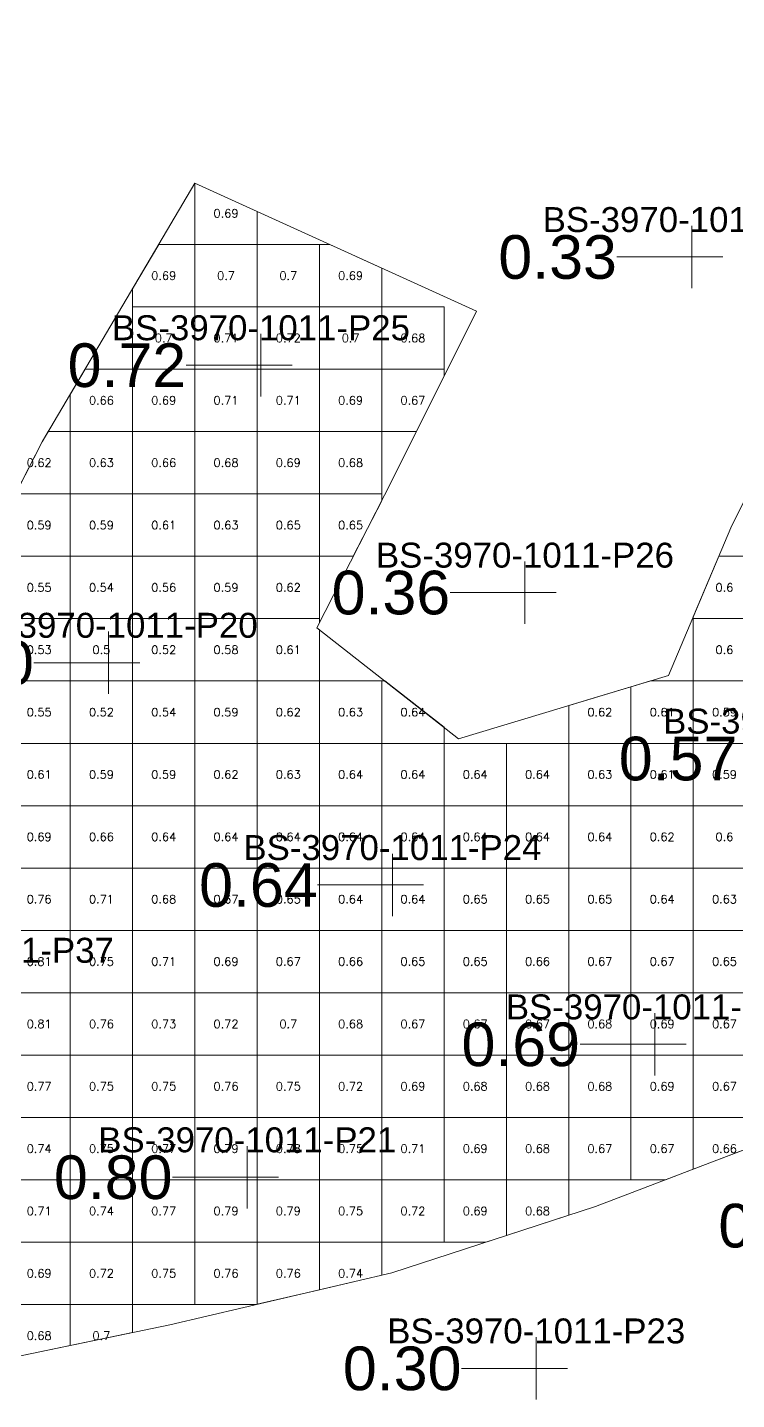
# Model space of a CAD drawing. Header units: inches. Extents: x 469759 to 470079, y 4349683 to 4349873.
# Drawn here: x 469799.03 to 469810.42, y 4349768.6 to 4349790.61 of the extents above; entities that cross this region are included whole.
import ezdxf
from ezdxf.enums import TextEntityAlignment as Align

# ---------------------------------------------------------------- set-up
doc = ezdxf.new("R2010")
doc.units = ezdxf.units.IN
doc.header["$MEASUREMENT"] = 0
for name, color, linetype, lineweight in [('孔口文字', 7, 'Continuous', 0), ('点', 7, 'Continuous', 0), ('爆区方格网', 7, 'Continuous', 0), ('线条', 7, 'Continuous', 0), ('钻孔', 7, 'Continuous', 0)]:
    doc.layers.add(name, color=color, linetype=linetype, lineweight=lineweight)
doc.styles.add('3dmine_textStyle_1', font='txt.shx', dxfattribs={"height": 1, "bigfont": 'gbcbig.shx'})
doc.styles.add('3dmine_textStyle_2', font='arial.ttf', dxfattribs={"height": 1})

msp = doc.modelspace()

# ---------------------------------------------------------------- hatches: boundary and pattern name
at = {"layer": '钻孔', "linetype": 'Continuous', "lineweight": 0, "true_color": 0x808080, "extrusion": (0, 1, 0)}
for points in [[(-469810.695, 3959.54), (-469809.695, 3959.54), (-469809.695, 3972.54), (-469810.695, 3972.54)], [(-469808.019, 3959.71), (-469807.019, 3959.71), (-469807.019, 3972.71), (-469808.019, 3972.71)], [(-469808.2, 3960.12), (-469807.2, 3960.12), (-469807.2, 3973.12), (-469808.2, 3973.12)]]:
    msp.add_hatch(color=8, dxfattribs=at).paths.add_polyline_path(points, flags=0)
at = {"layer": '钻孔', "linetype": 'Continuous', "lineweight": 0, "true_color": 0x00ffff, "extrusion": (0, 1, 0)}
for points in [[(-469803.782, 3959.56), (-469802.782, 3959.56), (-469802.782, 3972.56), (-469803.782, 3972.56)], [(-469801.337, 3959.65), (-469800.337, 3959.65), (-469800.337, 3972.65), (-469801.337, 3972.65)], [(-469805.892, 3959.89), (-469804.892, 3959.89), (-469804.892, 3972.89), (-469805.892, 3972.89)], [(-469810.104, 3960.15), (-469809.104, 3960.15), (-469809.104, 3973.15), (-469810.104, 3973.15)], [(-469803.562, 3959.98), (-469802.562, 3959.98), (-469802.562, 3972.98), (-469803.562, 3972.98)]]:
    msp.add_hatch(color=4, dxfattribs=at).paths.add_polyline_path(points, flags=0)

# ---------------------------------------------------------------- linework, layer by layer
at = {"color": 4, "linetype": 'Continuous', "lineweight": 0, "true_color": 0x00ffff, "elevation": 3972.289}
for points in [[(469832.886, 4349787.119), (469830.688, 4349788.666), (469828.501, 4349790.032), (469825.1, 4349789.095), (469821.722, 4349788.204), (469819.559, 4349789.275), (469815.297, 4349790.608), (469812.98, 4349787.499), (469811.662, 4349785.272), (469810.323, 4349782.582), (469809.323, 4349780.214), (469805.955, 4349779.2), (469803.678, 4349780.982), (469804.9, 4349783.369), (469806.239, 4349786.06), (469801.721, 4349788.109), (469799.27, 4349783.96), (469798.047, 4349781.574)], [(469797.553, 4349769.021), (469801.321, 4349769.803), (469804.881, 4349770.635), (469808.152, 4349771.701), (469811.165, 4349772.846)]]:
    msp.add_lwpolyline(points, dxfattribs=at)
at = {"layer": '点', "color": 138, "linetype": 'Continuous', "lineweight": 0, "true_color": 0x004c4c}
for points, elevation in [([(469809.695, 4349786.427), (469809.695, 4349787.427)], 3972.54), ([(469810.195, 4349786.927), (469809.195, 4349786.927)], 3972.54), ([(469802.782, 4349784.692), (469802.782, 4349785.692)], 3972.56), ([(469803.282, 4349785.192), (469802.282, 4349785.192)], 3972.56), ([(469807.019, 4349781.045), (469807.019, 4349782.045)], 3972.71), ([(469807.519, 4349781.545), (469806.519, 4349781.545)], 3972.71), ([(469800.337, 4349779.92), (469800.337, 4349780.92)], 3972.65), ([(469800.837, 4349780.42), (469799.837, 4349780.42)], 3972.65), ([(469804.892, 4349776.355), (469804.892, 4349777.355)], 3972.89), ([(469805.392, 4349776.855), (469804.392, 4349776.855)], 3972.89), ([(469809.104, 4349773.8), (469809.104, 4349774.8)], 3973.15), ([(469809.604, 4349774.3), (469808.604, 4349774.3)], 3973.15), ([(469802.562, 4349771.668), (469802.562, 4349772.668)], 3972.98), ([(469803.062, 4349772.168), (469802.062, 4349772.168)], 3972.98), ([(469807.2, 4349768.603), (469807.2, 4349769.603)], 3973.12), ([(469807.7, 4349769.103), (469806.7, 4349769.103)], 3973.12)]:
    msp.add_lwpolyline(points, dxfattribs=dict(at, elevation=elevation))
at = {"layer": '爆区方格网', "color": 4, "linetype": 'Continuous', "lineweight": 0, "true_color": 0x00ffff, "elevation": 3973.48}
for points in [[(469802.721, 4349787.656), (469802.721, 4349787.127), (469801.721, 4349787.127), (469801.721, 4349788.109), (469802.721, 4349787.656)], [(469801.721, 4349786.127), (469800.721, 4349786.127), (469800.721, 4349786.417), (469801.14, 4349787.127), (469801.721, 4349787.127), (469801.721, 4349786.127)], [(469802.721, 4349786.127), (469801.721, 4349786.127), (469801.721, 4349787.127), (469802.721, 4349787.127), (469802.721, 4349786.127)], [(469803.721, 4349786.127), (469802.721, 4349786.127), (469802.721, 4349787.127), (469803.721, 4349787.127), (469803.721, 4349786.127)], [(469804.721, 4349786.748), (469804.721, 4349786.127), (469803.721, 4349786.127), (469803.721, 4349787.127), (469803.886, 4349787.127), (469804.721, 4349786.748)], [(469801.721, 4349785.127), (469800.721, 4349785.127), (469800.721, 4349786.127), (469801.721, 4349786.127), (469801.721, 4349785.127)], [(469802.721, 4349785.127), (469801.721, 4349785.127), (469801.721, 4349786.127), (469802.721, 4349786.127), (469802.721, 4349785.127)], [(469803.721, 4349785.127), (469802.721, 4349785.127), (469802.721, 4349786.127), (469803.721, 4349786.127), (469803.721, 4349785.127)], [(469804.721, 4349785.127), (469803.721, 4349785.127), (469803.721, 4349786.127), (469804.721, 4349786.127), (469804.721, 4349785.127)], [(469805.721, 4349785.127), (469804.721, 4349785.127), (469804.721, 4349786.127), (469805.721, 4349786.127), (469805.721, 4349785.127)], [(469800.721, 4349784.127), (469799.721, 4349784.127), (469799.721, 4349784.724), (469799.959, 4349785.127), (469800.721, 4349785.127), (469800.721, 4349784.127)], [(469801.721, 4349784.127), (469800.721, 4349784.127), (469800.721, 4349785.127), (469801.721, 4349785.127), (469801.721, 4349784.127)], [(469802.721, 4349784.127), (469801.721, 4349784.127), (469801.721, 4349785.127), (469802.721, 4349785.127), (469802.721, 4349784.127)], [(469803.721, 4349784.127), (469802.721, 4349784.127), (469802.721, 4349785.127), (469803.721, 4349785.127), (469803.721, 4349784.127)], [(469804.721, 4349784.127), (469803.721, 4349784.127), (469803.721, 4349785.127), (469804.721, 4349785.127), (469804.721, 4349784.127)], [(469805.721, 4349785.018), (469805.278, 4349784.127), (469804.721, 4349784.127), (469804.721, 4349785.127), (469805.721, 4349785.127), (469805.721, 4349785.018)], [(469799.721, 4349783.127), (469798.842, 4349783.127), (469799.27, 4349783.96), (469799.368, 4349784.127), (469799.721, 4349784.127), (469799.721, 4349783.127)], [(469800.721, 4349783.127), (469799.721, 4349783.127), (469799.721, 4349784.127), (469800.721, 4349784.127), (469800.721, 4349783.127)], [(469801.721, 4349783.127), (469800.721, 4349783.127), (469800.721, 4349784.127), (469801.721, 4349784.127), (469801.721, 4349783.127)], [(469802.721, 4349783.127), (469801.721, 4349783.127), (469801.721, 4349784.127), (469802.721, 4349784.127), (469802.721, 4349783.127)], [(469803.721, 4349783.127), (469802.721, 4349783.127), (469802.721, 4349784.127), (469803.721, 4349784.127), (469803.721, 4349783.127)], [(469804.721, 4349783.127), (469803.721, 4349783.127), (469803.721, 4349784.127), (469804.721, 4349784.127), (469804.721, 4349783.127)], [(469799.721, 4349782.127), (469798.721, 4349782.127), (469798.721, 4349782.889), (469798.842, 4349783.127), (469799.721, 4349783.127), (469799.721, 4349782.127)], [(469800.721, 4349782.127), (469799.721, 4349782.127), (469799.721, 4349783.127), (469800.721, 4349783.127), (469800.721, 4349782.127)], [(469801.721, 4349782.127), (469800.721, 4349782.127), (469800.721, 4349783.127), (469801.721, 4349783.127), (469801.721, 4349782.127)], [(469802.721, 4349782.127), (469801.721, 4349782.127), (469801.721, 4349783.127), (469802.721, 4349783.127), (469802.721, 4349782.127)], [(469803.721, 4349782.127), (469802.721, 4349782.127), (469802.721, 4349783.127), (469803.721, 4349783.127), (469803.721, 4349782.127)], [(469804.721, 4349783.018), (469804.264, 4349782.127), (469803.721, 4349782.127), (469803.721, 4349783.127), (469804.721, 4349783.127), (469804.721, 4349783.018)], [(469799.721, 4349781.127), (469798.721, 4349781.127), (469798.721, 4349782.127), (469799.721, 4349782.127), (469799.721, 4349781.127)], [(469800.721, 4349781.127), (469799.721, 4349781.127), (469799.721, 4349782.127), (469800.721, 4349782.127), (469800.721, 4349781.127)], [(469801.721, 4349781.127), (469800.721, 4349781.127), (469800.721, 4349782.127), (469801.721, 4349782.127), (469801.721, 4349781.127)], [(469802.721, 4349781.127), (469801.721, 4349781.127), (469801.721, 4349782.127), (469802.721, 4349782.127), (469802.721, 4349781.127)], [(469803.721, 4349781.127), (469802.721, 4349781.127), (469802.721, 4349782.127), (469803.721, 4349782.127), (469803.721, 4349781.127)], [(469810.721, 4349781.127), (469809.721, 4349781.127), (469809.721, 4349781.155), (469810.131, 4349782.127), (469810.721, 4349782.127), (469810.721, 4349781.127)], [(469799.721, 4349780.127), (469798.721, 4349780.127), (469798.721, 4349781.127), (469799.721, 4349781.127), (469799.721, 4349780.127)], [(469800.721, 4349780.127), (469799.721, 4349780.127), (469799.721, 4349781.127), (469800.721, 4349781.127), (469800.721, 4349780.127)], [(469801.721, 4349780.127), (469800.721, 4349780.127), (469800.721, 4349781.127), (469801.721, 4349781.127), (469801.721, 4349780.127)], [(469802.721, 4349780.127), (469801.721, 4349780.127), (469801.721, 4349781.127), (469802.721, 4349781.127), (469802.721, 4349780.127)], [(469803.721, 4349781.066), (469803.678, 4349780.982), (469803.721, 4349780.949), (469803.721, 4349780.127), (469802.721, 4349780.127), (469802.721, 4349781.127), (469803.721, 4349781.127), (469803.721, 4349781.066)], [(469810.721, 4349780.127), (469809.721, 4349780.127), (469809.721, 4349781.127), (469810.721, 4349781.127), (469810.721, 4349780.127)], [(469799.721, 4349779.127), (469798.721, 4349779.127), (469798.721, 4349780.127), (469799.721, 4349780.127), (469799.721, 4349779.127)], [(469800.721, 4349779.127), (469799.721, 4349779.127), (469799.721, 4349780.127), (469800.721, 4349780.127), (469800.721, 4349779.127)], [(469801.721, 4349779.127), (469800.721, 4349779.127), (469800.721, 4349780.127), (469801.721, 4349780.127), (469801.721, 4349779.127)], [(469802.721, 4349779.127), (469801.721, 4349779.127), (469801.721, 4349780.127), (469802.721, 4349780.127), (469802.721, 4349779.127)], [(469803.721, 4349779.127), (469802.721, 4349779.127), (469802.721, 4349780.127), (469803.721, 4349780.127), (469803.721, 4349779.127)], [(469804.721, 4349779.127), (469803.721, 4349779.127), (469803.721, 4349780.127), (469804.721, 4349780.127), (469804.721, 4349779.127)], [(469805.721, 4349779.384), (469805.721, 4349779.127), (469804.721, 4349779.127), (469804.721, 4349780.127), (469804.771, 4349780.127), (469805.721, 4349779.384)], [(469809.721, 4349779.127), (469808.721, 4349779.127), (469808.721, 4349780.033), (469809.035, 4349780.127), (469809.721, 4349780.127), (469809.721, 4349779.127)], [(469810.721, 4349779.127), (469809.721, 4349779.127), (469809.721, 4349780.127), (469810.721, 4349780.127), (469810.721, 4349779.127)], [(469808.721, 4349779.127), (469807.721, 4349779.127), (469807.721, 4349779.732), (469808.721, 4349780.033), (469808.721, 4349779.127)], [(469799.721, 4349778.127), (469798.721, 4349778.127), (469798.721, 4349779.127), (469799.721, 4349779.127), (469799.721, 4349778.127)], [(469800.721, 4349778.127), (469799.721, 4349778.127), (469799.721, 4349779.127), (469800.721, 4349779.127), (469800.721, 4349778.127)], [(469801.721, 4349778.127), (469800.721, 4349778.127), (469800.721, 4349779.127), (469801.721, 4349779.127), (469801.721, 4349778.127)], [(469802.721, 4349778.127), (469801.721, 4349778.127), (469801.721, 4349779.127), (469802.721, 4349779.127), (469802.721, 4349778.127)], [(469803.721, 4349778.127), (469802.721, 4349778.127), (469802.721, 4349779.127), (469803.721, 4349779.127), (469803.721, 4349778.127)], [(469804.721, 4349778.127), (469803.721, 4349778.127), (469803.721, 4349779.127), (469804.721, 4349779.127), (469804.721, 4349778.127)], [(469805.721, 4349778.127), (469804.721, 4349778.127), (469804.721, 4349779.127), (469805.721, 4349779.127), (469805.721, 4349778.127)], [(469806.721, 4349778.127), (469805.721, 4349778.127), (469805.721, 4349779.127), (469806.721, 4349779.127), (469806.721, 4349778.127)], [(469807.721, 4349778.127), (469806.721, 4349778.127), (469806.721, 4349779.127), (469807.721, 4349779.127), (469807.721, 4349778.127)], [(469808.721, 4349778.127), (469807.721, 4349778.127), (469807.721, 4349779.127), (469808.721, 4349779.127), (469808.721, 4349778.127)], [(469809.721, 4349778.127), (469808.721, 4349778.127), (469808.721, 4349779.127), (469809.721, 4349779.127), (469809.721, 4349778.127)], [(469810.721, 4349778.127), (469809.721, 4349778.127), (469809.721, 4349779.127), (469810.721, 4349779.127), (469810.721, 4349778.127)], [(469799.721, 4349777.127), (469798.721, 4349777.127), (469798.721, 4349778.127), (469799.721, 4349778.127), (469799.721, 4349777.127)], [(469800.721, 4349777.127), (469799.721, 4349777.127), (469799.721, 4349778.127), (469800.721, 4349778.127), (469800.721, 4349777.127)], [(469801.721, 4349777.127), (469800.721, 4349777.127), (469800.721, 4349778.127), (469801.721, 4349778.127), (469801.721, 4349777.127)], [(469802.721, 4349777.127), (469801.721, 4349777.127), (469801.721, 4349778.127), (469802.721, 4349778.127), (469802.721, 4349777.127)], [(469803.721, 4349777.127), (469802.721, 4349777.127), (469802.721, 4349778.127), (469803.721, 4349778.127), (469803.721, 4349777.127)], [(469804.721, 4349777.127), (469803.721, 4349777.127), (469803.721, 4349778.127), (469804.721, 4349778.127), (469804.721, 4349777.127)], [(469805.721, 4349777.127), (469804.721, 4349777.127), (469804.721, 4349778.127), (469805.721, 4349778.127), (469805.721, 4349777.127)], [(469806.721, 4349777.127), (469805.721, 4349777.127), (469805.721, 4349778.127), (469806.721, 4349778.127), (469806.721, 4349777.127)], [(469807.721, 4349777.127), (469806.721, 4349777.127), (469806.721, 4349778.127), (469807.721, 4349778.127), (469807.721, 4349777.127)], [(469808.721, 4349777.127), (469807.721, 4349777.127), (469807.721, 4349778.127), (469808.721, 4349778.127), (469808.721, 4349777.127)], [(469809.721, 4349777.127), (469808.721, 4349777.127), (469808.721, 4349778.127), (469809.721, 4349778.127), (469809.721, 4349777.127)], [(469810.721, 4349777.127), (469809.721, 4349777.127), (469809.721, 4349778.127), (469810.721, 4349778.127), (469810.721, 4349777.127)], [(469799.721, 4349776.127), (469798.721, 4349776.127), (469798.721, 4349777.127), (469799.721, 4349777.127), (469799.721, 4349776.127)], [(469800.721, 4349776.127), (469799.721, 4349776.127), (469799.721, 4349777.127), (469800.721, 4349777.127), (469800.721, 4349776.127)], [(469801.721, 4349776.127), (469800.721, 4349776.127), (469800.721, 4349777.127), (469801.721, 4349777.127), (469801.721, 4349776.127)], [(469802.721, 4349776.127), (469801.721, 4349776.127), (469801.721, 4349777.127), (469802.721, 4349777.127), (469802.721, 4349776.127)], [(469803.721, 4349776.127), (469802.721, 4349776.127), (469802.721, 4349777.127), (469803.721, 4349777.127), (469803.721, 4349776.127)], [(469804.721, 4349776.127), (469803.721, 4349776.127), (469803.721, 4349777.127), (469804.721, 4349777.127), (469804.721, 4349776.127)], [(469805.721, 4349776.127), (469804.721, 4349776.127), (469804.721, 4349777.127), (469805.721, 4349777.127), (469805.721, 4349776.127)], [(469806.721, 4349776.127), (469805.721, 4349776.127), (469805.721, 4349777.127), (469806.721, 4349777.127), (469806.721, 4349776.127)], [(469807.721, 4349776.127), (469806.721, 4349776.127), (469806.721, 4349777.127), (469807.721, 4349777.127), (469807.721, 4349776.127)], [(469808.721, 4349776.127), (469807.721, 4349776.127), (469807.721, 4349777.127), (469808.721, 4349777.127), (469808.721, 4349776.127)], [(469809.721, 4349776.127), (469808.721, 4349776.127), (469808.721, 4349777.127), (469809.721, 4349777.127), (469809.721, 4349776.127)], [(469810.721, 4349776.127), (469809.721, 4349776.127), (469809.721, 4349777.127), (469810.721, 4349777.127), (469810.721, 4349776.127)], [(469799.721, 4349775.127), (469798.721, 4349775.127), (469798.721, 4349776.127), (469799.721, 4349776.127), (469799.721, 4349775.127)], [(469800.721, 4349775.127), (469799.721, 4349775.127), (469799.721, 4349776.127), (469800.721, 4349776.127), (469800.721, 4349775.127)], [(469801.721, 4349775.127), (469800.721, 4349775.127), (469800.721, 4349776.127), (469801.721, 4349776.127), (469801.721, 4349775.127)], [(469802.721, 4349775.127), (469801.721, 4349775.127), (469801.721, 4349776.127), (469802.721, 4349776.127), (469802.721, 4349775.127)], [(469803.721, 4349775.127), (469802.721, 4349775.127), (469802.721, 4349776.127), (469803.721, 4349776.127), (469803.721, 4349775.127)], [(469804.721, 4349775.127), (469803.721, 4349775.127), (469803.721, 4349776.127), (469804.721, 4349776.127), (469804.721, 4349775.127)], [(469805.721, 4349775.127), (469804.721, 4349775.127), (469804.721, 4349776.127), (469805.721, 4349776.127), (469805.721, 4349775.127)], [(469806.721, 4349775.127), (469805.721, 4349775.127), (469805.721, 4349776.127), (469806.721, 4349776.127), (469806.721, 4349775.127)], [(469807.721, 4349775.127), (469806.721, 4349775.127), (469806.721, 4349776.127), (469807.721, 4349776.127), (469807.721, 4349775.127)], [(469808.721, 4349775.127), (469807.721, 4349775.127), (469807.721, 4349776.127), (469808.721, 4349776.127), (469808.721, 4349775.127)], [(469809.721, 4349775.127), (469808.721, 4349775.127), (469808.721, 4349776.127), (469809.721, 4349776.127), (469809.721, 4349775.127)], [(469810.721, 4349775.127), (469809.721, 4349775.127), (469809.721, 4349776.127), (469810.721, 4349776.127), (469810.721, 4349775.127)], [(469799.721, 4349774.127), (469798.721, 4349774.127), (469798.721, 4349775.127), (469799.721, 4349775.127), (469799.721, 4349774.127)], [(469800.721, 4349774.127), (469799.721, 4349774.127), (469799.721, 4349775.127), (469800.721, 4349775.127), (469800.721, 4349774.127)], [(469801.721, 4349774.127), (469800.721, 4349774.127), (469800.721, 4349775.127), (469801.721, 4349775.127), (469801.721, 4349774.127)], [(469802.721, 4349774.127), (469801.721, 4349774.127), (469801.721, 4349775.127), (469802.721, 4349775.127), (469802.721, 4349774.127)], [(469803.721, 4349774.127), (469802.721, 4349774.127), (469802.721, 4349775.127), (469803.721, 4349775.127), (469803.721, 4349774.127)], [(469804.721, 4349774.127), (469803.721, 4349774.127), (469803.721, 4349775.127), (469804.721, 4349775.127), (469804.721, 4349774.127)], [(469805.721, 4349774.127), (469804.721, 4349774.127), (469804.721, 4349775.127), (469805.721, 4349775.127), (469805.721, 4349774.127)], [(469806.721, 4349774.127), (469805.721, 4349774.127), (469805.721, 4349775.127), (469806.721, 4349775.127), (469806.721, 4349774.127)], [(469807.721, 4349774.127), (469806.721, 4349774.127), (469806.721, 4349775.127), (469807.721, 4349775.127), (469807.721, 4349774.127)], [(469808.721, 4349774.127), (469807.721, 4349774.127), (469807.721, 4349775.127), (469808.721, 4349775.127), (469808.721, 4349774.127)], [(469809.721, 4349774.127), (469808.721, 4349774.127), (469808.721, 4349775.127), (469809.721, 4349775.127), (469809.721, 4349774.127)], [(469810.721, 4349774.127), (469809.721, 4349774.127), (469809.721, 4349775.127), (469810.721, 4349775.127), (469810.721, 4349774.127)], [(469799.721, 4349773.127), (469798.721, 4349773.127), (469798.721, 4349774.127), (469799.721, 4349774.127), (469799.721, 4349773.127)], [(469800.721, 4349773.127), (469799.721, 4349773.127), (469799.721, 4349774.127), (469800.721, 4349774.127), (469800.721, 4349773.127)], [(469801.721, 4349773.127), (469800.721, 4349773.127), (469800.721, 4349774.127), (469801.721, 4349774.127), (469801.721, 4349773.127)], [(469802.721, 4349773.127), (469801.721, 4349773.127), (469801.721, 4349774.127), (469802.721, 4349774.127), (469802.721, 4349773.127)], [(469803.721, 4349773.127), (469802.721, 4349773.127), (469802.721, 4349774.127), (469803.721, 4349774.127), (469803.721, 4349773.127)], [(469804.721, 4349773.127), (469803.721, 4349773.127), (469803.721, 4349774.127), (469804.721, 4349774.127), (469804.721, 4349773.127)], [(469805.721, 4349773.127), (469804.721, 4349773.127), (469804.721, 4349774.127), (469805.721, 4349774.127), (469805.721, 4349773.127)], [(469806.721, 4349773.127), (469805.721, 4349773.127), (469805.721, 4349774.127), (469806.721, 4349774.127), (469806.721, 4349773.127)], [(469807.721, 4349773.127), (469806.721, 4349773.127), (469806.721, 4349774.127), (469807.721, 4349774.127), (469807.721, 4349773.127)], [(469808.721, 4349773.127), (469807.721, 4349773.127), (469807.721, 4349774.127), (469808.721, 4349774.127), (469808.721, 4349773.127)], [(469809.721, 4349773.127), (469808.721, 4349773.127), (469808.721, 4349774.127), (469809.721, 4349774.127), (469809.721, 4349773.127)], [(469810.721, 4349773.127), (469809.721, 4349773.127), (469809.721, 4349774.127), (469810.721, 4349774.127), (469810.721, 4349773.127)], [(469799.721, 4349772.127), (469798.721, 4349772.127), (469798.721, 4349773.127), (469799.721, 4349773.127), (469799.721, 4349772.127)], [(469800.721, 4349772.127), (469799.721, 4349772.127), (469799.721, 4349773.127), (469800.721, 4349773.127), (469800.721, 4349772.127)], [(469801.721, 4349772.127), (469800.721, 4349772.127), (469800.721, 4349773.127), (469801.721, 4349773.127), (469801.721, 4349772.127)], [(469802.721, 4349772.127), (469801.721, 4349772.127), (469801.721, 4349773.127), (469802.721, 4349773.127), (469802.721, 4349772.127)], [(469803.721, 4349772.127), (469802.721, 4349772.127), (469802.721, 4349773.127), (469803.721, 4349773.127), (469803.721, 4349772.127)], [(469804.721, 4349772.127), (469803.721, 4349772.127), (469803.721, 4349773.127), (469804.721, 4349773.127), (469804.721, 4349772.127)], [(469805.721, 4349772.127), (469804.721, 4349772.127), (469804.721, 4349773.127), (469805.721, 4349773.127), (469805.721, 4349772.127)], [(469806.721, 4349772.127), (469805.721, 4349772.127), (469805.721, 4349773.127), (469806.721, 4349773.127), (469806.721, 4349772.127)], [(469807.721, 4349772.127), (469806.721, 4349772.127), (469806.721, 4349773.127), (469807.721, 4349773.127), (469807.721, 4349772.127)], [(469808.721, 4349772.127), (469807.721, 4349772.127), (469807.721, 4349773.127), (469808.721, 4349773.127), (469808.721, 4349772.127)], [(469809.721, 4349772.297), (469809.273, 4349772.127), (469808.721, 4349772.127), (469808.721, 4349773.127), (469809.721, 4349773.127), (469809.721, 4349772.297)], [(469810.721, 4349772.677), (469809.721, 4349772.297), (469809.721, 4349773.127), (469810.721, 4349773.127), (469810.721, 4349772.677)], [(469799.721, 4349771.127), (469798.721, 4349771.127), (469798.721, 4349772.127), (469799.721, 4349772.127), (469799.721, 4349771.127)], [(469800.721, 4349771.127), (469799.721, 4349771.127), (469799.721, 4349772.127), (469800.721, 4349772.127), (469800.721, 4349771.127)], [(469801.721, 4349771.127), (469800.721, 4349771.127), (469800.721, 4349772.127), (469801.721, 4349772.127), (469801.721, 4349771.127)], [(469802.721, 4349771.127), (469801.721, 4349771.127), (469801.721, 4349772.127), (469802.721, 4349772.127), (469802.721, 4349771.127)], [(469803.721, 4349771.127), (469802.721, 4349771.127), (469802.721, 4349772.127), (469803.721, 4349772.127), (469803.721, 4349771.127)], [(469804.721, 4349771.127), (469803.721, 4349771.127), (469803.721, 4349772.127), (469804.721, 4349772.127), (469804.721, 4349771.127)], [(469805.721, 4349771.127), (469804.721, 4349771.127), (469804.721, 4349772.127), (469805.721, 4349772.127), (469805.721, 4349771.127)], [(469806.721, 4349771.235), (469806.39, 4349771.127), (469805.721, 4349771.127), (469805.721, 4349772.127), (469806.721, 4349772.127), (469806.721, 4349771.235)], [(469807.721, 4349771.561), (469806.721, 4349771.235), (469806.721, 4349772.127), (469807.721, 4349772.127), (469807.721, 4349771.561)], [(469799.721, 4349770.127), (469798.721, 4349770.127), (469798.721, 4349771.127), (469799.721, 4349771.127), (469799.721, 4349770.127)], [(469800.721, 4349770.127), (469799.721, 4349770.127), (469799.721, 4349771.127), (469800.721, 4349771.127), (469800.721, 4349770.127)], [(469801.721, 4349770.127), (469800.721, 4349770.127), (469800.721, 4349771.127), (469801.721, 4349771.127), (469801.721, 4349770.127)], [(469802.721, 4349770.13), (469802.706, 4349770.127), (469801.721, 4349770.127), (469801.721, 4349771.127), (469802.721, 4349771.127), (469802.721, 4349770.13)], [(469803.721, 4349770.364), (469802.721, 4349770.13), (469802.721, 4349771.127), (469803.721, 4349771.127), (469803.721, 4349770.364)], [(469804.721, 4349770.598), (469803.721, 4349770.364), (469803.721, 4349771.127), (469804.721, 4349771.127), (469804.721, 4349770.598)], [(469799.721, 4349769.471), (469798.721, 4349769.263), (469798.721, 4349770.127), (469799.721, 4349770.127), (469799.721, 4349769.471)], [(469800.721, 4349769.679), (469799.721, 4349769.471), (469799.721, 4349770.127), (469800.721, 4349770.127), (469800.721, 4349769.679)]]:
    msp.add_lwpolyline(points, dxfattribs=at)
at = {"layer": '线条', "color": 138, "linetype": 'Continuous', "lineweight": 0, "true_color": 0x004c4c}
for points, elevation in [([(469809.695, 4349786.927), (469809.695, 4349786.927), (469809.695, 4349786.927)], 3972.54), ([(469802.782, 4349785.192), (469802.782, 4349785.192), (469802.782, 4349785.192)], 3972.56), ([(469807.019, 4349781.545), (469807.019, 4349781.545), (469807.019, 4349781.545)], 3972.71), ([(469800.337, 4349780.42), (469800.337, 4349780.42), (469800.337, 4349780.42)], 3972.65), ([(469804.892, 4349776.855), (469804.892, 4349776.855), (469804.892, 4349776.855)], 3972.89), ([(469809.104, 4349774.3), (469809.104, 4349774.3), (469809.104, 4349774.3)], 3973.15), ([(469802.562, 4349772.168), (469802.562, 4349772.168), (469802.562, 4349772.168)], 3972.98), ([(469807.2, 4349769.103), (469807.2, 4349769.103), (469807.2, 4349769.103)], 3973.12)]:
    msp.add_lwpolyline(points, dxfattribs=dict(at, elevation=elevation))
at = {"layer": '钻孔', "color": 8, "linetype": 'Continuous', "lineweight": 0, "true_color": 0x808080}
for points, elevation in [([(469809.695, 4349786.927), (469808.495, 4349786.927)], 3972.54), ([(469809.695, 4349786.927), (469808.495, 4349786.927)], 3959.54), ([(469807.019, 4349781.545), (469805.819, 4349781.545)], 3972.71), ([(469807.019, 4349781.545), (469805.819, 4349781.545)], 3959.71), ([(469807.2, 4349769.103), (469806, 4349769.103)], 3973.12), ([(469807.2, 4349769.103), (469806, 4349769.103)], 3960.12)]:
    msp.add_lwpolyline(points, dxfattribs=dict(at, elevation=elevation))
at = {"layer": '钻孔', "color": 4, "linetype": 'Continuous', "lineweight": 0, "true_color": 0x00ffff}
for points, elevation in [([(469802.782, 4349785.192), (469801.582, 4349785.192)], 3972.56), ([(469802.782, 4349785.192), (469801.582, 4349785.192)], 3959.56), ([(469800.337, 4349780.42), (469799.137, 4349780.42)], 3972.65), ([(469800.337, 4349780.42), (469799.137, 4349780.42)], 3959.65), ([(469804.892, 4349776.855), (469803.692, 4349776.855)], 3972.89), ([(469804.892, 4349776.855), (469803.692, 4349776.855)], 3959.89), ([(469809.104, 4349774.3), (469807.904, 4349774.3)], 3973.15), ([(469809.104, 4349774.3), (469807.904, 4349774.3)], 3960.15), ([(469802.562, 4349772.168), (469801.362, 4349772.168)], 3972.98), ([(469802.562, 4349772.168), (469801.362, 4349772.168)], 3959.98)]:
    msp.add_lwpolyline(points, dxfattribs=dict(at, elevation=elevation))

# ---------------------------------------------------------------- texts
at = {"color": 4, "linetype": 'Continuous', "lineweight": 0, "true_color": 0x00ffff, "style": '3dmine_textStyle_1'}
for s, p in [('0.69', (469802.221, 4349787.627, 3973.48)), ('0.69', (469801.221, 4349786.627, 3973.48)), ('0.7', (469802.221, 4349786.627, 3973.48)), ('0.7', (469803.221, 4349786.627, 3973.48)), ('0.69', (469804.221, 4349786.627, 3973.48)), ('0.7', (469801.221, 4349785.627, 3973.48)), ('0.71', (469802.221, 4349785.627, 3973.48)), ('0.72', (469803.221, 4349785.627, 3973.48)), ('0.7', (469804.221, 4349785.627, 3973.48)), ('0.68', (469805.221, 4349785.627, 3973.48)), ('0.66', (469800.221, 4349784.627, 3973.48)), ('0.69', (469801.221, 4349784.627, 3973.48)), ('0.71', (469802.221, 4349784.627, 3973.48)), ('0.71', (469803.221, 4349784.627, 3973.48)), ('0.69', (469804.221, 4349784.627, 3973.48)), ('0.67', (469805.221, 4349784.627, 3973.48)), ('0.62', (469799.221, 4349783.627, 3973.48)), ('0.63', (469800.221, 4349783.627, 3973.48)), ('0.66', (469801.221, 4349783.627, 3973.48)), ('0.68', (469802.221, 4349783.627, 3973.48)), ('0.69', (469803.221, 4349783.627, 3973.48)), ('0.68', (469804.221, 4349783.627, 3973.48)), ('0.59', (469799.221, 4349782.627, 3973.48)), ('0.59', (469800.221, 4349782.627, 3973.48)), ('0.61', (469801.221, 4349782.627, 3973.48)), ('0.63', (469802.221, 4349782.627, 3973.48)), ('0.65', (469803.221, 4349782.627, 3973.48)), ('0.65', (469804.221, 4349782.627, 3973.48)), ('0.55', (469799.221, 4349781.627, 3973.48)), ('0.54', (469800.221, 4349781.627, 3973.48)), ('0.56', (469801.221, 4349781.627, 3973.48)), ('0.59', (469802.221, 4349781.627, 3973.48)), ('0.62', (469803.221, 4349781.627, 3973.48)), ('0.6', (469810.221, 4349781.627, 3973.48)), ('0.53', (469799.221, 4349780.627, 3973.48)), ('0.5', (469800.221, 4349780.627, 3973.48)), ('0.52', (469801.221, 4349780.627, 3973.48)), ('0.58', (469802.221, 4349780.627, 3973.48)), ('0.61', (469803.221, 4349780.627, 3973.48)), ('0.6', (469810.221, 4349780.627, 3973.48)), ('0.55', (469799.221, 4349779.627, 3973.48)), ('0.52', (469800.221, 4349779.627, 3973.48)), ('0.54', (469801.221, 4349779.627, 3973.48)), ('0.59', (469802.221, 4349779.627, 3973.48)), ('0.62', (469803.221, 4349779.627, 3973.48)), ('0.63', (469804.221, 4349779.627, 3973.48)), ('0.64', (469805.221, 4349779.627, 3973.48)), ('0.62', (469808.221, 4349779.627, 3973.48)), ('0.61', (469809.221, 4349779.627, 3973.48)), ('0.59', (469810.221, 4349779.627, 3973.48)), ('0.61', (469799.221, 4349778.627, 3973.48)), ('0.59', (469800.221, 4349778.627, 3973.48)), ('0.59', (469801.221, 4349778.627, 3973.48)), ('0.62', (469802.221, 4349778.627, 3973.48)), ('0.63', (469803.221, 4349778.627, 3973.48)), ('0.64', (469804.221, 4349778.627, 3973.48)), ('0.64', (469805.221, 4349778.627, 3973.48)), ('0.64', (469806.221, 4349778.627, 3973.48)), ('0.64', (469807.221, 4349778.627, 3973.48)), ('0.63', (469808.221, 4349778.627, 3973.48)), ('0.61', (469809.221, 4349778.627, 3973.48)), ('0.59', (469810.221, 4349778.627, 3973.48)), ('0.69', (469799.221, 4349777.627, 3973.48)), ('0.66', (469800.221, 4349777.627, 3973.48)), ('0.64', (469801.221, 4349777.627, 3973.48)), ('0.64', (469802.221, 4349777.627, 3973.48)), ('0.64', (469803.221, 4349777.627, 3973.48)), ('0.64', (469804.221, 4349777.627, 3973.48)), ('0.64', (469805.221, 4349777.627, 3973.48)), ('0.64', (469806.221, 4349777.627, 3973.48)), ('0.64', (469807.221, 4349777.627, 3973.48)), ('0.64', (469808.221, 4349777.627, 3973.48)), ('0.62', (469809.221, 4349777.627, 3973.48)), ('0.6', (469810.221, 4349777.627, 3973.48)), ('0.76', (469799.221, 4349776.627, 3973.48)), ('0.71', (469800.221, 4349776.627, 3973.48)), ('0.68', (469801.221, 4349776.627, 3973.48)), ('0.67', (469802.221, 4349776.627, 3973.48)), ('0.65', (469803.221, 4349776.627, 3973.48)), ('0.64', (469804.221, 4349776.627, 3973.48)), ('0.64', (469805.221, 4349776.627, 3973.48)), ('0.65', (469806.221, 4349776.627, 3973.48)), ('0.65', (469807.221, 4349776.627, 3973.48)), ('0.65', (469808.221, 4349776.627, 3973.48)), ('0.64', (469809.221, 4349776.627, 3973.48)), ('0.63', (469810.221, 4349776.627, 3973.48)), ('0.81', (469799.221, 4349775.627, 3973.48)), ('0.75', (469800.221, 4349775.627, 3973.48)), ('0.71', (469801.221, 4349775.627, 3973.48)), ('0.69', (469802.221, 4349775.627, 3973.48)), ('0.67', (469803.221, 4349775.627, 3973.48)), ('0.66', (469804.221, 4349775.627, 3973.48)), ('0.65', (469805.221, 4349775.627, 3973.48)), ('0.65', (469806.221, 4349775.627, 3973.48)), ('0.66', (469807.221, 4349775.627, 3973.48)), ('0.67', (469808.221, 4349775.627, 3973.48)), ('0.67', (469809.221, 4349775.627, 3973.48)), ('0.65', (469810.221, 4349775.627, 3973.48)), ('0.81', (469799.221, 4349774.627, 3973.48)), ('0.76', (469800.221, 4349774.627, 3973.48)), ('0.73', (469801.221, 4349774.627, 3973.48)), ('0.72', (469802.221, 4349774.627, 3973.48)), ('0.7', (469803.221, 4349774.627, 3973.48)), ('0.68', (469804.221, 4349774.627, 3973.48)), ('0.67', (469805.221, 4349774.627, 3973.48)), ('0.67', (469806.221, 4349774.627, 3973.48)), ('0.67', (469807.221, 4349774.627, 3973.48)), ('0.68', (469808.221, 4349774.627, 3973.48)), ('0.69', (469809.221, 4349774.627, 3973.48)), ('0.67', (469810.221, 4349774.627, 3973.48)), ('0.77', (469799.221, 4349773.627, 3973.48)), ('0.75', (469800.221, 4349773.627, 3973.48)), ('0.75', (469801.221, 4349773.627, 3973.48)), ('0.76', (469802.221, 4349773.627, 3973.48)), ('0.75', (469803.221, 4349773.627, 3973.48)), ('0.72', (469804.221, 4349773.627, 3973.48)), ('0.69', (469805.221, 4349773.627, 3973.48)), ('0.68', (469806.221, 4349773.627, 3973.48)), ('0.68', (469807.221, 4349773.627, 3973.48)), ('0.68', (469808.221, 4349773.627, 3973.48)), ('0.69', (469809.221, 4349773.627, 3973.48)), ('0.67', (469810.221, 4349773.627, 3973.48)), ('0.74', (469799.221, 4349772.627, 3973.48)), ('0.75', (469800.221, 4349772.627, 3973.48)), ('0.77', (469801.221, 4349772.627, 3973.48)), ('0.79', (469802.221, 4349772.627, 3973.48)), ('0.78', (469803.221, 4349772.627, 3973.48)), ('0.75', (469804.221, 4349772.627, 3973.48)), ('0.71', (469805.221, 4349772.627, 3973.48)), ('0.69', (469806.221, 4349772.627, 3973.48)), ('0.68', (469807.221, 4349772.627, 3973.48)), ('0.67', (469808.221, 4349772.627, 3973.48)), ('0.67', (469809.221, 4349772.627, 3973.48)), ('0.66', (469810.221, 4349772.627, 3973.48)), ('0.71', (469799.221, 4349771.627, 3973.48)), ('0.74', (469800.221, 4349771.627, 3973.48)), ('0.77', (469801.221, 4349771.627, 3973.48)), ('0.79', (469802.221, 4349771.627, 3973.48)), ('0.79', (469803.221, 4349771.627, 3973.48)), ('0.75', (469804.221, 4349771.627, 3973.48)), ('0.72', (469805.221, 4349771.627, 3973.48)), ('0.69', (469806.221, 4349771.627, 3973.48)), ('0.68', (469807.221, 4349771.627, 3973.48)), ('0.69', (469799.221, 4349770.627, 3973.48)), ('0.72', (469800.221, 4349770.627, 3973.48)), ('0.75', (469801.221, 4349770.627, 3973.48)), ('0.76', (469802.221, 4349770.627, 3973.48)), ('0.76', (469803.221, 4349770.627, 3973.48)), ('0.74', (469804.221, 4349770.627, 3973.48)), ('0.68', (469799.221, 4349769.627, 3973.48)), ('0.7', (469800.221, 4349769.627, 3973.48))]:
    msp.add_text(s, height=0.1333, dxfattribs=at).set_placement(p, align=Align.MIDDLE_CENTER)
at = {"layer": '孔口文字', "color": 138, "linetype": 'Continuous', "lineweight": 0, "true_color": 0x004c4c, "style": '3dmine_textStyle_2'}
for s, p in [('BS-3970-1011-P27', (469809.695, 4349787.327, 3972.54)), ('BS-3970-1011-P25', (469802.782, 4349785.592, 3972.56)), ('BS-3970-1011-P26', (469807.019, 4349781.945, 3972.71)), ('BS-3970-1011-P20', (469800.337, 4349780.82, 3972.65)), ('BS-3970-1011-P33', (469811.628, 4349779.283, 3973.02)), ('BS-3970-1011-P24', (469804.892, 4349777.255, 3972.89)), ('BS-3970-1011-P37', (469798.029, 4349775.608, 3972.64)), ('BS-3970-1011-P34', (469809.104, 4349774.7, 3973.15)), ('BS-3970-1011-P21', (469802.562, 4349772.568, 3972.98)), ('BS-3970-1011-P23', (469807.2, 4349769.503, 3973.12))]:
    msp.add_text(s, height=0.4, dxfattribs=at).set_placement(p, align=Align.CENTER)
at = {"layer": '钻孔', "color": 8, "linetype": 'Continuous', "lineweight": 0, "true_color": 0x808080, "style": '3dmine_textStyle_2'}
for s, p in [('0.33', (469808.495, 4349786.927, 3972.54)), ('0.36', (469805.819, 4349781.545, 3972.71)), ('0.34', (469812.027, 4349771.392, 3973.38)), ('0.30', (469806, 4349769.103, 3973.12))]:
    msp.add_text(s, height=0.7, dxfattribs=at).set_placement(p, align=Align.MIDDLE_RIGHT)
at = {"layer": '钻孔', "color": 4, "linetype": 'Continuous', "lineweight": 0, "true_color": 0x00ffff, "style": '3dmine_textStyle_2'}
for s, p in [('0.72', (469801.582, 4349785.192, 3972.56)), ('0.50', (469799.137, 4349780.42, 3972.65)), ('0.57', (469810.428, 4349778.883, 3973.02)), ('0.64', (469803.692, 4349776.855, 3972.89)), ('0.69', (469807.904, 4349774.3, 3973.15)), ('0.80', (469801.362, 4349772.168, 3972.98))]:
    msp.add_text(s, height=0.7, dxfattribs=at).set_placement(p, align=Align.MIDDLE_RIGHT)

doc.saveas('drawing.dxf')
